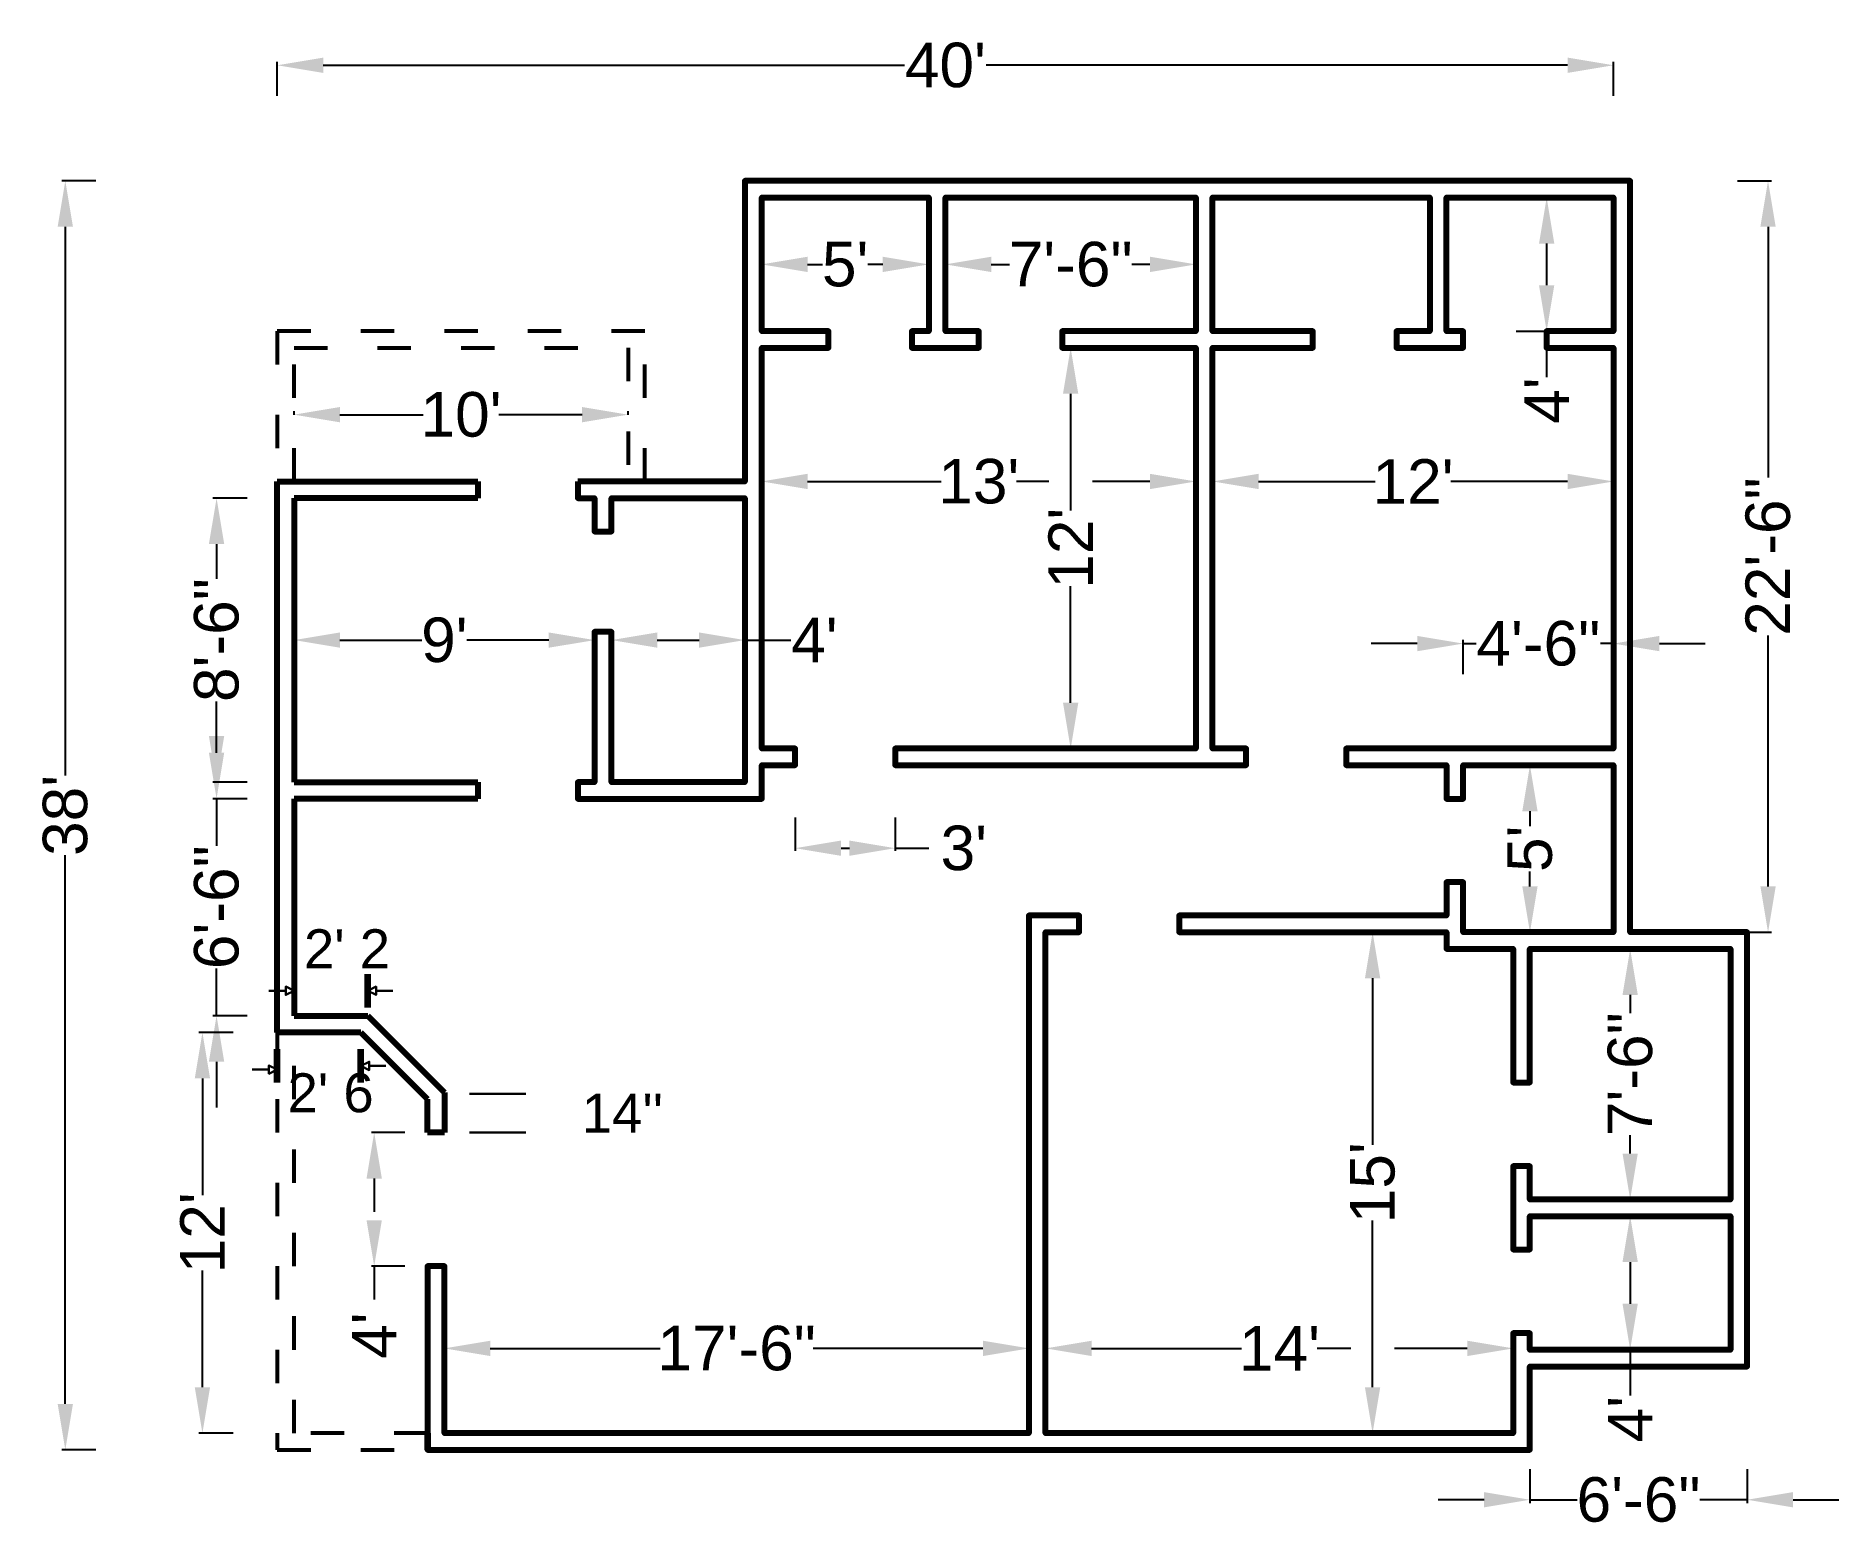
# Model space of a CAD drawing. Header units: inches. Extents: x 1109 to 1757, y 1427 to 1964.
import ezdxf

# ---------------------------------------------------------------- set-up
doc = ezdxf.new("R2010")
doc.units = ezdxf.units.IN
doc.linetypes.add('ACAD_ISO03W100', pattern=[30, 12, -18])
doc.layers.add('Dimension', color=150, linetype='Continuous')
doc.layers.add('Verandah', color=123, linetype='ACAD_ISO03W100')
doc.layers.add('Floor Plan', color=201, linetype='Continuous', lineweight=211)
doc.styles.get("Standard").update_dxf_attribs({"font": 'arial.ttf'})
doc.dimstyles.new('ISO-25', dxfattribs={"dimtxt": 16, "dimasz": 16.5, "dimexe": 1.288, "dimexo": 0.6845, "dimgap": 0.75, "dimtad": 0, "dimdec": 0, "dimlunit": 4, "dimtxsty": 'Standard', "dimcen": 2.5, "dimclrd": 150, "dimclre": 131, "dimclrt": 150, "dimadec": 0, "dimazin": 0, "dimtfac": 1, "dimtdec": 0, "dimtmove": 0, "dimatfit": 3, "dimfxl": 11, "dimfxlon": 1, "dimtfillclr": 1, "dimarcsym": 0})

# ---------------------------------------------------------------- blocks, each defined once
blk = doc.blocks.new('*D1')
at = {"layer": 'Defpoints', "color": 0, "lineweight": 30, "transparency": 16777216}
for p in [(1681.86, 1911.56), (1681.86, 1641.56), (1731.39, 1641.56)]:
    blk.add_point(p, dxfattribs=at)
at = {"layer": 'Dimension', "color": 131, "lineweight": -2, "transparency": 16777216}
for p, q in [((1720.39, 1911.56), (1732.68, 1911.56)), ((1720.39, 1641.56), (1732.68, 1641.56))]:
    blk.add_line(p, q, dxfattribs=at)
at = {"layer": 'Dimension', "color": 150, "lineweight": -2, "transparency": 16777216}
for p, q in [((1731.39, 1895.06), (1731.39, 1804.93)), ((1731.39, 1658.06), (1731.39, 1748.19))]:
    blk.add_line(p, q, dxfattribs=at)
at = {"layer": 'Dimension', "color": 150, "lineweight": 30, "transparency": 16777216}
for points in [[(1728.64, 1895.06), (1734.14, 1895.06), (1731.39, 1911.56)], [(1728.64, 1658.06), (1734.14, 1658.06), (1731.39, 1641.56)]]:
    blk.add_solid(points, dxfattribs=at)
at = {"layer": 'Dimension', "color": 150, "lineweight": 30, "transparency": 16777216, "insert": (1731.39, 1776.56), "char_height": 16, "attachment_point": 5, "rotation": 90}
blk.add_mtext('22\'-6"', dxfattribs=at)
blk = doc.blocks.new('*D2')
at = {"layer": 'Defpoints', "color": 0, "lineweight": 30, "transparency": 16777216}
for p in [(1369.86, 1803.56), (1525.86, 1803.56), (1525.86, 1803.56)]:
    blk.add_point(p, dxfattribs=at)
at = {"layer": 'Dimension', "color": 131, "lineweight": -2, "transparency": 16777216}
for p, q in [((1369.86, 1803.56), (1369.86, 1802.27)), ((1525.86, 1803.56), (1525.86, 1804.85))]:
    blk.add_line(p, q, dxfattribs=at)
at = {"layer": 'Dimension', "color": 150, "lineweight": -2, "transparency": 16777216}
for p, q in [((1386.36, 1803.56), (1434.29, 1803.56)), ((1472.99, 1803.56), (1461.44, 1803.56)), ((1509.36, 1803.56), (1488.74, 1803.56))]:
    blk.add_line(p, q, dxfattribs=at)
at = {"layer": 'Dimension', "color": 150, "lineweight": 30, "transparency": 16777216}
for points in [[(1386.36, 1806.31), (1386.36, 1800.81), (1369.86, 1803.56)], [(1509.36, 1806.31), (1509.36, 1800.81), (1525.86, 1803.56)]]:
    blk.add_solid(points, dxfattribs=at)
at = {"layer": 'Dimension', "color": 150, "lineweight": 30, "transparency": 16777216, "insert": (1447.86, 1803.56), "char_height": 16, "attachment_point": 5}
blk.add_mtext("13'", dxfattribs=at)
blk = doc.blocks.new('*D3')
at = {"layer": 'Defpoints', "color": 0, "lineweight": 30, "transparency": 16777216}
for p in [(1531.86, 1803.56), (1675.86, 1803.56), (1675.86, 1803.56)]:
    blk.add_point(p, dxfattribs=at)
at = {"layer": 'Dimension', "color": 131, "lineweight": -2, "transparency": 16777216}
for p, q in [((1531.86, 1803.56), (1531.86, 1802.27)), ((1675.86, 1803.56), (1675.86, 1804.85))]:
    blk.add_line(p, q, dxfattribs=at)
at = {"layer": 'Dimension', "color": 150, "lineweight": -2, "transparency": 16777216}
for p, q in [((1548.36, 1803.56), (1590.29, 1803.56)), ((1659.36, 1803.56), (1617.44, 1803.56))]:
    blk.add_line(p, q, dxfattribs=at)
at = {"layer": 'Dimension', "color": 150, "lineweight": 30, "transparency": 16777216}
for points in [[(1548.36, 1806.31), (1548.36, 1800.81), (1531.86, 1803.56)], [(1659.36, 1806.31), (1659.36, 1800.81), (1675.86, 1803.56)]]:
    blk.add_solid(points, dxfattribs=at)
at = {"layer": 'Dimension', "color": 150, "lineweight": 30, "transparency": 16777216, "insert": (1603.86, 1803.56), "char_height": 16, "attachment_point": 5}
blk.add_mtext("12'", dxfattribs=at)
blk = doc.blocks.new('*D5')
at = {"layer": 'Defpoints', "color": 0, "lineweight": 30, "transparency": 16777216}
for p in [(1615.86, 1905.56), (1615.86, 1857.56), (1651.86, 1857.56)]:
    blk.add_point(p, dxfattribs=at)
at = {"layer": 'Dimension', "color": 131, "lineweight": -2, "transparency": 16777216}
for p, q in [((1640.86, 1905.56), (1653.15, 1905.56)), ((1640.86, 1857.56), (1653.15, 1857.56))]:
    blk.add_line(p, q, dxfattribs=at)
at = {"layer": 'Dimension', "color": 150, "lineweight": -2, "transparency": 16777216}
for p, q in [((1651.86, 1889.06), (1651.86, 1874.06)), ((1651.86, 1857.56), (1651.86, 1841.06))]:
    blk.add_line(p, q, dxfattribs=at)
at = {"layer": 'Dimension', "color": 150, "lineweight": 30, "transparency": 16777216}
for points in [[(1649.11, 1889.06), (1654.61, 1889.06), (1651.86, 1905.56)], [(1649.11, 1874.06), (1654.61, 1874.06), (1651.86, 1857.56)]]:
    blk.add_solid(points, dxfattribs=at)
at = {"layer": 'Dimension', "color": 150, "lineweight": 30, "transparency": 16777216, "insert": (1651.86, 1832.62), "char_height": 16, "attachment_point": 5, "rotation": 90}
blk.add_mtext("4'", dxfattribs=at)
blk = doc.blocks.new('*D6')
at = {"layer": 'Defpoints', "color": 0, "lineweight": 30, "transparency": 16777216}
for p in [(1648.86, 1701.56), (1645.86, 1641.56), (1648.86, 1641.56)]:
    blk.add_point(p, dxfattribs=at)
at = {"layer": 'Dimension', "color": 131, "lineweight": -2, "transparency": 16777216}
for p, q in [((1648.18, 1701.56), (1644.57, 1701.56)), ((1648.18, 1641.56), (1644.57, 1641.56))]:
    blk.add_line(p, q, dxfattribs=at)
at = {"layer": 'Dimension', "color": 150, "lineweight": -2, "transparency": 16777216}
for p, q in [((1645.86, 1685.06), (1645.86, 1679.67)), ((1645.86, 1658.06), (1645.86, 1663.45))]:
    blk.add_line(p, q, dxfattribs=at)
at = {"layer": 'Dimension', "color": 150, "lineweight": 30, "transparency": 16777216}
for points in [[(1643.11, 1685.06), (1648.61, 1685.06), (1645.86, 1701.56)], [(1643.11, 1658.06), (1648.61, 1658.06), (1645.86, 1641.56)]]:
    blk.add_solid(points, dxfattribs=at)
at = {"layer": 'Dimension', "color": 150, "lineweight": 30, "transparency": 16777216, "insert": (1645.86, 1671.56), "char_height": 16, "attachment_point": 5, "rotation": 90}
blk.add_mtext("5'", dxfattribs=at)
blk = doc.blocks.new('*D7')
at = {"layer": 'Defpoints', "color": 0, "lineweight": 30, "transparency": 16777216}
for p in [(1363.86, 1746.56), (1315.86, 1695.56), (1363.86, 1695.56)]:
    blk.add_point(p, dxfattribs=at)
at = {"layer": 'Dimension', "color": 131, "lineweight": -2, "transparency": 16777216}
for p, q in [((1315.86, 1735.56), (1315.86, 1747.85)), ((1363.86, 1735.56), (1363.86, 1747.85))]:
    blk.add_line(p, q, dxfattribs=at)
at = {"layer": 'Dimension', "color": 150, "lineweight": -2, "transparency": 16777216}
for p, q in [((1332.36, 1746.56), (1347.36, 1746.56)), ((1363.86, 1746.56), (1380.36, 1746.56))]:
    blk.add_line(p, q, dxfattribs=at)
at = {"layer": 'Dimension', "color": 150, "lineweight": 30, "transparency": 16777216}
for points in [[(1332.36, 1749.31), (1332.36, 1743.81), (1315.86, 1746.56)], [(1347.36, 1749.31), (1347.36, 1743.81), (1363.86, 1746.56)]]:
    blk.add_solid(points, dxfattribs=at)
at = {"layer": 'Dimension', "color": 150, "lineweight": 30, "transparency": 16777216, "insert": (1388.79, 1746.56), "char_height": 16, "attachment_point": 5}
blk.add_mtext("4'", dxfattribs=at)
blk = doc.blocks.new('*D8')
at = {"layer": 'Defpoints', "color": 0, "lineweight": 30, "transparency": 16777216}
for p in [(1201.86, 1827.56), (1201.86, 1827.56), (1321.86, 1827.56)]:
    blk.add_point(p, dxfattribs=at)
at = {"layer": 'Dimension', "color": 131, "lineweight": -2, "transparency": 16777216}
for p, q in [((1201.86, 1827.56), (1201.86, 1828.85)), ((1321.86, 1827.56), (1321.86, 1828.85))]:
    blk.add_line(p, q, dxfattribs=at)
at = {"layer": 'Dimension', "color": 150, "lineweight": -2, "transparency": 16777216}
for p, q in [((1218.36, 1827.56), (1248.29, 1827.56)), ((1305.36, 1827.56), (1275.44, 1827.56))]:
    blk.add_line(p, q, dxfattribs=at)
at = {"layer": 'Dimension', "color": 150, "lineweight": 30, "transparency": 16777216}
for points in [[(1218.36, 1830.31), (1218.36, 1824.81), (1201.86, 1827.56)], [(1305.36, 1830.31), (1305.36, 1824.81), (1321.86, 1827.56)]]:
    blk.add_solid(points, dxfattribs=at)
at = {"layer": 'Dimension', "color": 150, "lineweight": 30, "transparency": 16777216, "insert": (1261.86, 1827.56), "char_height": 16, "attachment_point": 5}
blk.add_mtext("10'", dxfattribs=at)
blk = doc.blocks.new('*D9')
at = {"layer": 'Defpoints', "color": 0, "lineweight": 30, "transparency": 16777216}
for p in [(1309.86, 1749.56), (1201.86, 1746.56), (1201.86, 1746.56)]:
    blk.add_point(p, dxfattribs=at)
at = {"layer": 'Dimension', "color": 131, "lineweight": -2, "transparency": 16777216}
for p, q in [((1309.86, 1748.87), (1309.86, 1745.27)), ((1201.86, 1746.56), (1201.86, 1747.85))]:
    blk.add_line(p, q, dxfattribs=at)
at = {"layer": 'Dimension', "color": 150, "lineweight": -2, "transparency": 16777216}
for p, q in [((1218.36, 1746.56), (1247.75, 1746.56)), ((1293.36, 1746.56), (1263.97, 1746.56))]:
    blk.add_line(p, q, dxfattribs=at)
at = {"layer": 'Dimension', "color": 150, "lineweight": 30, "transparency": 16777216}
for points in [[(1218.36, 1749.31), (1218.36, 1743.81), (1201.86, 1746.56)], [(1293.36, 1749.31), (1293.36, 1743.81), (1309.86, 1746.56)]]:
    blk.add_solid(points, dxfattribs=at)
at = {"layer": 'Dimension', "color": 150, "lineweight": 30, "transparency": 16777216, "insert": (1255.86, 1746.56), "char_height": 16, "attachment_point": 5}
blk.add_mtext("9'", dxfattribs=at)
blk = doc.blocks.new('*D12')
at = {"layer": 'Defpoints', "color": 0, "linetype": 'Continuous', "lineweight": 30, "transparency": 16777216}
for p in [(1210.86, 1605.56), (1168.95, 1461.56), (1210.86, 1461.56)]:
    blk.add_point(p, dxfattribs=at)
at = {"layer": 'Dimension', "color": 131, "linetype": 'Continuous', "lineweight": -2, "transparency": 16777216}
for p, q in [((1179.95, 1605.56), (1167.67, 1605.56)), ((1179.95, 1461.56), (1167.67, 1461.56))]:
    blk.add_line(p, q, dxfattribs=at)
at = {"layer": 'Dimension', "color": 150, "linetype": 'Continuous', "lineweight": -2, "transparency": 16777216}
for p, q in [((1168.95, 1589.06), (1168.95, 1547.13)), ((1168.95, 1478.06), (1168.95, 1519.98))]:
    blk.add_line(p, q, dxfattribs=at)
at = {"layer": 'Dimension', "color": 150, "linetype": 'Continuous', "lineweight": 30, "transparency": 16777216}
for points in [[(1166.2, 1589.06), (1171.7, 1589.06), (1168.95, 1605.56)], [(1166.2, 1478.06), (1171.7, 1478.06), (1168.95, 1461.56)]]:
    blk.add_solid(points, dxfattribs=at)
at = {"layer": 'Dimension', "color": 150, "linetype": 'Continuous', "lineweight": 30, "transparency": 16777216, "insert": (1168.95, 1533.56), "char_height": 16, "attachment_point": 5, "rotation": 90}
blk.add_mtext("12'", dxfattribs=at)
blk = doc.blocks.new('*D13')
at = {"layer": 'Defpoints', "color": 0, "linetype": 'Continuous', "lineweight": 30, "transparency": 16777216}
for p in [(1255.86, 1492.04), (1255.86, 1476.56), (1465.86, 1476.56)]:
    blk.add_point(p, dxfattribs=at)
at = {"layer": 'Dimension', "color": 131, "linetype": 'Continuous', "lineweight": -2, "transparency": 16777216}
for p, q in [((1255.86, 1481.04), (1255.86, 1493.33)), ((1465.86, 1481.04), (1465.86, 1493.33))]:
    blk.add_line(p, q, dxfattribs=at)
at = {"layer": 'Dimension', "color": 150, "linetype": 'Continuous', "lineweight": -2, "transparency": 16777216}
for p, q in [((1272.36, 1492.04), (1333.38, 1492.04)), ((1449.36, 1492.04), (1388.34, 1492.04))]:
    blk.add_line(p, q, dxfattribs=at)
at = {"layer": 'Dimension', "color": 150, "linetype": 'Continuous', "lineweight": 30, "transparency": 16777216}
for points in [[(1272.36, 1494.79), (1272.36, 1489.29), (1255.86, 1492.04)], [(1449.36, 1494.79), (1449.36, 1489.29), (1465.86, 1492.04)]]:
    blk.add_solid(points, dxfattribs=at)
at = {"layer": 'Dimension', "color": 150, "linetype": 'Continuous', "lineweight": 30, "transparency": 16777216, "insert": (1360.86, 1492.04), "char_height": 16, "attachment_point": 5}
blk.add_mtext('17\'-6"', dxfattribs=at)
blk = doc.blocks.new('*D14')
at = {"layer": 'Defpoints', "color": 0, "linetype": 'Continuous', "lineweight": 30, "transparency": 16777216}
for p in [(1639.86, 1492.04), (1471.86, 1476.56), (1639.86, 1476.56)]:
    blk.add_point(p, dxfattribs=at)
at = {"layer": 'Dimension', "color": 131, "linetype": 'Continuous', "lineweight": -2, "transparency": 16777216}
for p, q in [((1471.86, 1481.04), (1471.86, 1493.33)), ((1639.86, 1481.04), (1639.86, 1493.33))]:
    blk.add_line(p, q, dxfattribs=at)
at = {"layer": 'Dimension', "color": 150, "linetype": 'Continuous', "lineweight": -2, "transparency": 16777216}
for p, q in [((1488.36, 1492.04), (1542.29, 1492.04)), ((1581.46, 1492.04), (1569.44, 1492.04)), ((1623.36, 1492.04), (1597.21, 1492.04))]:
    blk.add_line(p, q, dxfattribs=at)
at = {"layer": 'Dimension', "color": 150, "linetype": 'Continuous', "lineweight": 30, "transparency": 16777216}
for points in [[(1488.36, 1494.79), (1488.36, 1489.29), (1471.86, 1492.04)], [(1623.36, 1494.79), (1623.36, 1489.29), (1639.86, 1492.04)]]:
    blk.add_solid(points, dxfattribs=at)
at = {"layer": 'Dimension', "color": 150, "linetype": 'Continuous', "lineweight": 30, "transparency": 16777216, "insert": (1555.86, 1492.04), "char_height": 16, "attachment_point": 5}
blk.add_mtext("14'", dxfattribs=at)
blk = doc.blocks.new('*D15')
at = {"layer": 'Defpoints', "color": 0, "linetype": 'Continuous', "lineweight": 30, "transparency": 16777216}
for p in [(1567.86, 1641.56), (1567.86, 1461.56), (1589.33, 1461.56)]:
    blk.add_point(p, dxfattribs=at)
at = {"layer": 'Dimension', "color": 131, "linetype": 'Continuous', "lineweight": -2, "transparency": 16777216}
for p, q in [((1578.33, 1641.56), (1590.62, 1641.56)), ((1578.33, 1461.56), (1590.62, 1461.56))]:
    blk.add_line(p, q, dxfattribs=at)
at = {"layer": 'Dimension', "color": 150, "linetype": 'Continuous', "lineweight": -2, "transparency": 16777216}
for p, q in [((1589.33, 1625.06), (1589.33, 1565.13)), ((1589.33, 1478.06), (1589.33, 1537.98))]:
    blk.add_line(p, q, dxfattribs=at)
at = {"layer": 'Dimension', "color": 150, "linetype": 'Continuous', "lineweight": 30, "transparency": 16777216}
for points in [[(1586.58, 1625.06), (1592.08, 1625.06), (1589.33, 1641.56)], [(1586.58, 1478.06), (1592.08, 1478.06), (1589.33, 1461.56)]]:
    blk.add_solid(points, dxfattribs=at)
at = {"layer": 'Dimension', "color": 150, "linetype": 'Continuous', "lineweight": 30, "transparency": 16777216, "insert": (1589.33, 1551.56), "char_height": 16, "attachment_point": 5, "rotation": 90}
blk.add_mtext("15'", dxfattribs=at)
blk = doc.blocks.new('*D16')
at = {"layer": 'Defpoints', "color": 0, "linetype": 'Continuous', "lineweight": 30, "transparency": 16777216}
for p in [(1681.86, 1635.56), (1681.86, 1545.56), (1681.86, 1545.56)]:
    blk.add_point(p, dxfattribs=at)
at = {"layer": 'Dimension', "color": 131, "linetype": 'Continuous', "lineweight": -2, "transparency": 16777216}
for p, q in [((1681.86, 1635.56), (1683.15, 1635.56)), ((1681.86, 1545.56), (1683.15, 1545.56))]:
    blk.add_line(p, q, dxfattribs=at)
at = {"layer": 'Dimension', "color": 150, "linetype": 'Continuous', "lineweight": -2, "transparency": 16777216}
for p, q in [((1681.86, 1619.06), (1681.86, 1612.51)), ((1681.86, 1562.06), (1681.86, 1568.61))]:
    blk.add_line(p, q, dxfattribs=at)
at = {"layer": 'Dimension', "color": 150, "linetype": 'Continuous', "lineweight": 30, "transparency": 16777216}
for points in [[(1679.11, 1619.06), (1684.61, 1619.06), (1681.86, 1635.56)], [(1679.11, 1562.06), (1684.61, 1562.06), (1681.86, 1545.56)]]:
    blk.add_solid(points, dxfattribs=at)
at = {"layer": 'Dimension', "color": 150, "linetype": 'Continuous', "lineweight": 30, "transparency": 16777216, "insert": (1681.86, 1590.56), "char_height": 16, "attachment_point": 5, "rotation": 90}
blk.add_mtext('7\'-6"', dxfattribs=at)
blk = doc.blocks.new('*D17')
at = {"layer": 'Defpoints', "color": 0, "linetype": 'Continuous', "lineweight": 30, "transparency": 16777216}
for p in [(1681.86, 1539.56), (1681.86, 1491.56), (1681.86, 1491.56)]:
    blk.add_point(p, dxfattribs=at)
at = {"layer": 'Dimension', "color": 131, "linetype": 'Continuous', "lineweight": -2, "transparency": 16777216}
for p, q in [((1681.86, 1539.56), (1683.15, 1539.56)), ((1681.86, 1491.56), (1680.57, 1491.56))]:
    blk.add_line(p, q, dxfattribs=at)
at = {"layer": 'Dimension', "color": 150, "linetype": 'Continuous', "lineweight": -2, "transparency": 16777216}
for p, q in [((1681.86, 1523.06), (1681.86, 1508.06)), ((1681.86, 1491.56), (1681.86, 1475.06))]:
    blk.add_line(p, q, dxfattribs=at)
at = {"layer": 'Dimension', "color": 150, "linetype": 'Continuous', "lineweight": 30, "transparency": 16777216}
for points in [[(1679.11, 1523.06), (1684.61, 1523.06), (1681.86, 1539.56)], [(1679.11, 1508.06), (1684.61, 1508.06), (1681.86, 1491.56)]]:
    blk.add_solid(points, dxfattribs=at)
at = {"layer": 'Dimension', "color": 150, "linetype": 'Continuous', "lineweight": 30, "transparency": 16777216, "insert": (1681.86, 1466.62), "char_height": 16, "attachment_point": 5, "rotation": 90}
blk.add_mtext("4'", dxfattribs=at)
blk = doc.blocks.new('*D18')
at = {"layer": 'Defpoints', "color": 0, "linetype": 'Continuous', "lineweight": 30, "transparency": 16777216}
for p in [(1645.86, 1485.56), (1723.86, 1485.56), (1645.86, 1437.65)]:
    blk.add_point(p, dxfattribs=at)
at = {"layer": 'Dimension', "color": 131, "linetype": 'Continuous', "lineweight": -2, "transparency": 16777216}
for p, q in [((1645.86, 1448.65), (1645.86, 1436.37)), ((1723.86, 1448.65), (1723.86, 1436.37))]:
    blk.add_line(p, q, dxfattribs=at)
at = {"layer": 'Dimension', "color": 150, "linetype": 'Continuous', "lineweight": -2, "transparency": 16777216}
for p, q in [((1629.36, 1437.65), (1612.86, 1437.65)), ((1645.86, 1437.65), (1662.8, 1437.65)), ((1723.86, 1437.65), (1706.92, 1437.65)), ((1740.36, 1437.65), (1756.86, 1437.65))]:
    blk.add_line(p, q, dxfattribs=at)
at = {"layer": 'Dimension', "color": 150, "linetype": 'Continuous', "lineweight": 30, "transparency": 16777216}
for points in [[(1629.36, 1440.4), (1629.36, 1434.9), (1645.86, 1437.65)], [(1740.36, 1440.4), (1740.36, 1434.9), (1723.86, 1437.65)]]:
    blk.add_solid(points, dxfattribs=at)
at = {"layer": 'Dimension', "color": 150, "linetype": 'Continuous', "lineweight": 30, "transparency": 16777216, "insert": (1684.86, 1437.65), "char_height": 16, "attachment_point": 5}
blk.add_mtext('6\'-6"', dxfattribs=at)
blk = doc.blocks.new('*D20')
at = {"layer": 'Defpoints', "color": 0, "linetype": 'Continuous', "lineweight": 30, "transparency": 16777216}
for p in [(1174.03, 1689.56), (1201.86, 1689.56), (1201.86, 1611.56)]:
    blk.add_point(p, dxfattribs=at)
at = {"layer": 'Dimension', "color": 150, "linetype": 'Continuous', "lineweight": -2, "transparency": 16777216}
for p, q in [((1174.03, 1706.06), (1174.03, 1722.56)), ((1174.03, 1689.56), (1174.03, 1672.62)), ((1174.03, 1611.56), (1174.03, 1628.5)), ((1174.03, 1595.06), (1174.03, 1578.56))]:
    blk.add_line(p, q, dxfattribs=at)
at = {"layer": 'Dimension', "color": 131, "linetype": 'Continuous', "lineweight": -2, "transparency": 16777216}
for p, q in [((1185.03, 1689.56), (1172.75, 1689.56)), ((1185.03, 1611.56), (1172.75, 1611.56))]:
    blk.add_line(p, q, dxfattribs=at)
at = {"layer": 'Dimension', "color": 150, "linetype": 'Continuous', "lineweight": 30, "transparency": 16777216}
for points in [[(1171.28, 1706.06), (1176.78, 1706.06), (1174.03, 1689.56)], [(1171.28, 1595.06), (1176.78, 1595.06), (1174.03, 1611.56)]]:
    blk.add_solid(points, dxfattribs=at)
at = {"layer": 'Dimension', "color": 150, "linetype": 'Continuous', "lineweight": 30, "transparency": 16777216, "insert": (1174.03, 1650.56), "char_height": 16, "attachment_point": 5, "rotation": 90}
blk.add_mtext('6\'-6"', dxfattribs=at)
blk = doc.blocks.new('*D21')
at = {"layer": 'Defpoints', "color": 0, "linetype": 'Continuous', "lineweight": 30, "transparency": 16777216}
for p in [(1201.86, 1797.56), (1174.03, 1695.56), (1201.86, 1695.56)]:
    blk.add_point(p, dxfattribs=at)
at = {"layer": 'Dimension', "color": 131, "linetype": 'Continuous', "lineweight": -2, "transparency": 16777216}
for p, q in [((1185.03, 1797.56), (1172.75, 1797.56)), ((1185.03, 1695.56), (1172.75, 1695.56))]:
    blk.add_line(p, q, dxfattribs=at)
at = {"layer": 'Dimension', "color": 150, "linetype": 'Continuous', "lineweight": -2, "transparency": 16777216}
for p, q in [((1174.03, 1781.06), (1174.03, 1768.58)), ((1174.03, 1712.06), (1174.03, 1724.53))]:
    blk.add_line(p, q, dxfattribs=at)
at = {"layer": 'Dimension', "color": 150, "linetype": 'Continuous', "lineweight": 30, "transparency": 16777216}
for points in [[(1171.28, 1781.06), (1176.78, 1781.06), (1174.03, 1797.56)], [(1171.28, 1712.06), (1176.78, 1712.06), (1174.03, 1695.56)]]:
    blk.add_solid(points, dxfattribs=at)
at = {"layer": 'Dimension', "color": 150, "linetype": 'Continuous', "lineweight": 30, "transparency": 16777216, "insert": (1174.03, 1746.56), "char_height": 16, "attachment_point": 5, "rotation": 90}
blk.add_mtext('8\'-6"', dxfattribs=at)
blk = doc.blocks.new('*D22')
at = {"layer": 'Defpoints', "color": 0, "linetype": 'Continuous', "lineweight": 30, "transparency": 16777216}
for p in [(1525.86, 1851.56), (1480.86, 1707.56), (1525.86, 1707.56)]:
    blk.add_point(p, dxfattribs=at)
at = {"layer": 'Dimension', "color": 131, "linetype": 'Continuous', "lineweight": -2, "transparency": 16777216}
for p, q in [((1491.86, 1851.56), (1479.57, 1851.56)), ((1491.86, 1707.56), (1479.57, 1707.56))]:
    blk.add_line(p, q, dxfattribs=at)
at = {"layer": 'Dimension', "color": 150, "linetype": 'Continuous', "lineweight": -2, "transparency": 16777216}
for p, q in [((1480.86, 1835.06), (1480.86, 1793.13)), ((1480.86, 1724.06), (1480.86, 1765.98))]:
    blk.add_line(p, q, dxfattribs=at)
at = {"layer": 'Dimension', "color": 150, "linetype": 'Continuous', "lineweight": 30, "transparency": 16777216}
for points in [[(1478.11, 1835.06), (1483.61, 1835.06), (1480.86, 1851.56)], [(1478.11, 1724.06), (1483.61, 1724.06), (1480.86, 1707.56)]]:
    blk.add_solid(points, dxfattribs=at)
at = {"layer": 'Dimension', "color": 150, "linetype": 'Continuous', "lineweight": 30, "transparency": 16777216, "insert": (1480.86, 1779.56), "char_height": 16, "attachment_point": 5, "rotation": 90}
blk.add_mtext("12'", dxfattribs=at)
blk = doc.blocks.new('*D23')
at = {"layer": 'Defpoints', "color": 0, "linetype": 'Continuous', "lineweight": 30, "transparency": 16777216}
for p in [(1369.86, 1881.56), (1429.86, 1881.56), (1429.86, 1881.56)]:
    blk.add_point(p, dxfattribs=at)
at = {"layer": 'Dimension', "color": 131, "linetype": 'Continuous', "lineweight": -2, "transparency": 16777216}
for p, q in [((1369.86, 1881.56), (1369.86, 1882.85)), ((1429.86, 1881.56), (1429.86, 1882.85))]:
    blk.add_line(p, q, dxfattribs=at)
at = {"layer": 'Dimension', "color": 150, "linetype": 'Continuous', "lineweight": -2, "transparency": 16777216}
for p, q in [((1386.36, 1881.56), (1391.75, 1881.56)), ((1413.36, 1881.56), (1407.97, 1881.56))]:
    blk.add_line(p, q, dxfattribs=at)
at = {"layer": 'Dimension', "color": 150, "linetype": 'Continuous', "lineweight": 30, "transparency": 16777216}
for points in [[(1386.36, 1884.31), (1386.36, 1878.81), (1369.86, 1881.56)], [(1413.36, 1884.31), (1413.36, 1878.81), (1429.86, 1881.56)]]:
    blk.add_solid(points, dxfattribs=at)
at = {"layer": 'Dimension', "color": 150, "linetype": 'Continuous', "lineweight": 30, "transparency": 16777216, "insert": (1399.86, 1881.56), "char_height": 16, "attachment_point": 5}
blk.add_mtext("5'", dxfattribs=at)
blk = doc.blocks.new('*D24')
at = {"layer": 'Defpoints', "color": 0, "linetype": 'Continuous', "lineweight": 30, "transparency": 16777216}
for p in [(1435.86, 1881.56), (1525.86, 1881.56), (1525.86, 1881.56)]:
    blk.add_point(p, dxfattribs=at)
at = {"layer": 'Dimension', "color": 131, "linetype": 'Continuous', "lineweight": -2, "transparency": 16777216}
for p, q in [((1435.86, 1881.56), (1435.86, 1882.85)), ((1525.86, 1881.56), (1525.86, 1882.85))]:
    blk.add_line(p, q, dxfattribs=at)
at = {"layer": 'Dimension', "color": 150, "linetype": 'Continuous', "lineweight": -2, "transparency": 16777216}
for p, q in [((1452.36, 1881.56), (1458.91, 1881.56)), ((1509.36, 1881.56), (1502.81, 1881.56))]:
    blk.add_line(p, q, dxfattribs=at)
at = {"layer": 'Dimension', "color": 150, "linetype": 'Continuous', "lineweight": 30, "transparency": 16777216}
for points in [[(1452.36, 1884.31), (1452.36, 1878.81), (1435.86, 1881.56)], [(1509.36, 1884.31), (1509.36, 1878.81), (1525.86, 1881.56)]]:
    blk.add_solid(points, dxfattribs=at)
at = {"layer": 'Dimension', "color": 150, "linetype": 'Continuous', "lineweight": 30, "transparency": 16777216, "insert": (1480.86, 1881.56), "char_height": 16, "attachment_point": 5}
blk.add_mtext('7\'-6"', dxfattribs=at)
blk = doc.blocks.new('*D25')
at = {"layer": 'Defpoints', "color": 0, "linetype": 'Continuous', "lineweight": 30, "transparency": 16777216}
for p in [(1621.86, 1745.31), (1621.86, 1701.56), (1675.86, 1701.56)]:
    blk.add_point(p, dxfattribs=at)
at = {"layer": 'Dimension', "color": 150, "linetype": 'Continuous', "lineweight": -2, "transparency": 16777216}
for p, q in [((1605.36, 1745.31), (1588.86, 1745.31)), ((1621.86, 1745.31), (1626.52, 1745.31)), ((1675.86, 1745.31), (1671.2, 1745.31)), ((1692.36, 1745.31), (1708.86, 1745.31))]:
    blk.add_line(p, q, dxfattribs=at)
at = {"layer": 'Dimension', "color": 131, "linetype": 'Continuous', "lineweight": -2, "transparency": 16777216}
for p, q in [((1621.86, 1734.31), (1621.86, 1746.6)), ((1675.86, 1734.31), (1675.86, 1746.6))]:
    blk.add_line(p, q, dxfattribs=at)
at = {"layer": 'Dimension', "color": 150, "linetype": 'Continuous', "lineweight": 30, "transparency": 16777216}
for points in [[(1605.36, 1748.06), (1605.36, 1742.56), (1621.86, 1745.31)], [(1692.36, 1748.06), (1692.36, 1742.56), (1675.86, 1745.31)]]:
    blk.add_solid(points, dxfattribs=at)
at = {"layer": 'Dimension', "color": 150, "linetype": 'Continuous', "lineweight": 30, "transparency": 16777216, "insert": (1648.86, 1745.31), "char_height": 16, "attachment_point": 5}
blk.add_mtext('4\'-6"', dxfattribs=at)
blk = doc.blocks.new('*D28')
at = {"layer": 'Defpoints', "color": 0, "linetype": 'Continuous', "lineweight": 30, "transparency": 16777216}
for p in [(1363.86, 1911.56), (1119.69, 1455.56), (1363.86, 1455.56)]:
    blk.add_point(p, dxfattribs=at)
at = {"layer": 'Dimension', "color": 131, "linetype": 'Continuous', "lineweight": -2, "transparency": 16777216}
for p, q in [((1130.69, 1911.56), (1118.4, 1911.56)), ((1130.69, 1455.56), (1118.4, 1455.56))]:
    blk.add_line(p, q, dxfattribs=at)
at = {"layer": 'Dimension', "color": 150, "linetype": 'Continuous', "lineweight": -2, "transparency": 16777216}
for p, q in [((1119.69, 1895.06), (1119.69, 1697.88)), ((1119.69, 1472.06), (1119.69, 1669.24))]:
    blk.add_line(p, q, dxfattribs=at)
at = {"layer": 'Dimension', "color": 150, "linetype": 'Continuous', "lineweight": 30, "transparency": 16777216}
for points in [[(1116.94, 1895.06), (1122.44, 1895.06), (1119.69, 1911.56)], [(1116.94, 1472.06), (1122.44, 1472.06), (1119.69, 1455.56)]]:
    blk.add_solid(points, dxfattribs=at)
at = {"layer": 'Dimension', "color": 150, "linetype": 'Continuous', "lineweight": 30, "transparency": 16777216, "insert": (1119.69, 1683.56), "char_height": 16, "attachment_point": 5, "rotation": 90}
blk.add_mtext("38'", dxfattribs=at)
blk = doc.blocks.new('*D53')
at = {"layer": 'Defpoints', "color": 0, "linetype": 'ACAD_ISO03W100', "lineweight": 30, "transparency": 16777216}
for p in [(1381.86, 1701.56), (1417.86, 1701.56), (1417.86, 1671.78)]:
    blk.add_point(p, dxfattribs=at)
at = {"layer": 'Dimension', "color": 131, "linetype": 'ACAD_ISO03W100', "lineweight": -2, "transparency": 16777216}
for p, q in [((1381.86, 1682.78), (1381.86, 1670.49)), ((1417.86, 1682.78), (1417.86, 1670.49))]:
    blk.add_line(p, q, dxfattribs=at)
at = {"layer": 'Dimension', "color": 150, "linetype": 'ACAD_ISO03W100', "lineweight": -2, "transparency": 16777216}
for p, q in [((1398.36, 1671.78), (1401.36, 1671.78)), ((1417.86, 1671.78), (1434.36, 1671.78))]:
    blk.add_line(p, q, dxfattribs=at)
at = {"layer": 'Dimension', "color": 150, "linetype": 'ACAD_ISO03W100', "lineweight": 30, "transparency": 16777216}
for points in [[(1398.36, 1674.53), (1398.36, 1669.03), (1381.86, 1671.78)], [(1401.36, 1674.53), (1401.36, 1669.03), (1417.86, 1671.78)]]:
    blk.add_solid(points, dxfattribs=at)
at = {"layer": 'Dimension', "color": 150, "linetype": 'ACAD_ISO03W100', "lineweight": 30, "transparency": 16777216, "insert": (1442.47, 1671.78), "char_height": 16, "attachment_point": 5}
blk.add_mtext("3'", dxfattribs=at)
blk = doc.blocks.new('*D54')
at = {"layer": 'Defpoints', "color": 0, "linetype": 'ACAD_ISO03W100', "lineweight": 30, "transparency": 16777216}
for p in [(1249.86, 1569.56), (1230.66, 1521.56), (1249.86, 1521.56)]:
    blk.add_point(p, dxfattribs=at)
at = {"layer": 'Dimension', "color": 131, "linetype": 'ACAD_ISO03W100', "lineweight": -2, "transparency": 16777216}
for p, q in [((1241.66, 1569.56), (1229.37, 1569.56)), ((1241.66, 1521.56), (1229.37, 1521.56))]:
    blk.add_line(p, q, dxfattribs=at)
at = {"layer": 'Dimension', "color": 150, "linetype": 'ACAD_ISO03W100', "lineweight": -2, "transparency": 16777216}
for p, q in [((1230.66, 1553.06), (1230.66, 1538.06)), ((1230.66, 1521.56), (1230.66, 1505.06))]:
    blk.add_line(p, q, dxfattribs=at)
at = {"layer": 'Dimension', "color": 150, "linetype": 'ACAD_ISO03W100', "lineweight": 30, "transparency": 16777216}
for points in [[(1227.91, 1553.06), (1233.41, 1553.06), (1230.66, 1569.56)], [(1227.91, 1538.06), (1233.41, 1538.06), (1230.66, 1521.56)]]:
    blk.add_solid(points, dxfattribs=at)
at = {"layer": 'Dimension', "color": 150, "linetype": 'ACAD_ISO03W100', "lineweight": 30, "transparency": 16777216, "insert": (1230.66, 1496.62), "char_height": 16, "attachment_point": 5, "rotation": 90}
blk.add_mtext("4'", dxfattribs=at)
blk = doc.blocks.new('*D55')
at = {"layer": 'Defpoints', "color": 0, "lineweight": 30, "transparency": 16777216}
for p in [(1675.86, 1953.12), (1195.86, 1803.56), (1675.86, 1804.85)]:
    blk.add_point(p, dxfattribs=at)
at = {"layer": 'Dimension', "color": 131, "lineweight": -2, "transparency": 16777216}
for p, q in [((1195.86, 1942.12), (1195.86, 1954.4)), ((1675.86, 1942.12), (1675.86, 1954.4))]:
    blk.add_line(p, q, dxfattribs=at)
at = {"layer": 'Dimension', "color": 150, "lineweight": -2, "transparency": 16777216}
for p, q in [((1212.36, 1953.12), (1421.21, 1953.12)), ((1659.36, 1953.12), (1450.51, 1953.12))]:
    blk.add_line(p, q, dxfattribs=at)
at = {"layer": 'Dimension', "color": 150, "lineweight": 30, "transparency": 16777216}
for points in [[(1212.36, 1955.87), (1212.36, 1950.37), (1195.86, 1953.12)], [(1659.36, 1955.87), (1659.36, 1950.37), (1675.86, 1953.12)]]:
    blk.add_solid(points, dxfattribs=at)
at = {"layer": 'Dimension', "color": 150, "lineweight": 30, "transparency": 16777216, "insert": (1435.86, 1953.12), "char_height": 16, "attachment_point": 5}
blk.add_mtext("40'", dxfattribs=at)

msp = doc.modelspace()

# ---------------------------------------------------------------- linework, layer by layer
at = {"layer": 'Dimension', "linetype": 'Continuous', "lineweight": 30}
for p, q in [((1198.86, 1620.56), (1192.86, 1620.56)), ((1231.35, 1620.56), (1237.35, 1620.56)), ((1228.86, 1593.56), (1234.86, 1593.56)), ((1192.86, 1592.22), (1186.86, 1592.22))]:
    msp.add_line(p, q, dxfattribs=at)
at = {"layer": 'Dimension', "lineweight": 30}
for p, q in [((1264.86, 1583.56), (1285.08, 1583.56)), ((1264.86, 1569.56), (1285.08, 1569.56))]:
    msp.add_line(p, q, dxfattribs=at)
at = {"layer": 'Dimension', "linetype": 'Continuous', "lineweight": 30}
for points in [[(1201.86, 1620.56), (1198.86, 1622.06), (1198.86, 1619.06)], [(1228.35, 1620.56), (1231.35, 1619.06), (1231.35, 1622.06)], [(1195.86, 1592.22), (1192.86, 1593.72), (1192.86, 1590.72)], [(1225.86, 1593.56), (1228.86, 1592.06), (1228.86, 1595.06)]]:
    msp.add_lwpolyline(points, close=True, dxfattribs=at)
at = {"layer": 'Floor Plan', "linetype": 'Continuous', "lineweight": 80}
for p, q in [((1195.86, 1605.56), (1195.86, 1803.56)), ((1195.86, 1803.56), (1267.86, 1803.56)), ((1267.86, 1803.56), (1267.86, 1797.56)), ((1267.86, 1797.56), (1201.86, 1797.56)), ((1201.86, 1797.56), (1201.86, 1695.56)), ((1201.86, 1695.56), (1267.86, 1695.56)), ((1267.86, 1695.56), (1267.86, 1689.56)), ((1267.86, 1689.56), (1201.86, 1689.56)), ((1201.86, 1689.56), (1201.86, 1611.56)), ((1201.86, 1611.56), (1228.35, 1611.56)), ((1225.86, 1605.56), (1195.86, 1605.56)), ((1225.86, 1605.56), (1249.86, 1581.56)), ((1249.86, 1569.56), (1249.86, 1581.56)), ((1249.86, 1581.56), (1249.86, 1581.56)), ((1255.86, 1584.04), (1255.86, 1569.56)), ((1255.86, 1569.56), (1249.86, 1569.56))]:
    msp.add_line(p, q, dxfattribs=at)
at = {"layer": 'Floor Plan', "linetype": 'Continuous', "lineweight": 158}
for p, q in [((1228.35, 1614.56), (1228.35, 1626.56)), ((1225.86, 1587.56), (1225.86, 1599.56))]:
    msp.add_line(p, q, dxfattribs=at)
at = {"layer": 'Floor Plan', "lineweight": 80}
msp.add_line((1228.35, 1611.56), (1255.86, 1584.04), dxfattribs=at)
at = {"layer": 'Floor Plan', "linetype": 'Continuous', "lineweight": 80}
msp.add_lwpolyline([(1303.86, 1803.56), (1303.86, 1797.56), (1309.86, 1797.56), (1309.86, 1785.56), (1315.86, 1785.56), (1315.86, 1797.56), (1363.86, 1797.56), (1363.86, 1695.56), (1315.86, 1695.56), (1315.86, 1749.56), (1309.86, 1749.56), (1309.86, 1695.56), (1303.86, 1695.56), (1303.86, 1689.56), (1369.86, 1689.56), (1369.86, 1701.56), (1381.86, 1701.56), (1381.86, 1707.56), (1369.86, 1707.56), (1369.86, 1851.56), (1393.86, 1851.56), (1393.86, 1857.56), (1369.86, 1857.56), (1369.86, 1905.56), (1429.86, 1905.56), (1429.86, 1857.56), (1423.86, 1857.56), (1423.86, 1851.56), (1447.86, 1851.56), (1447.86, 1857.56), (1435.86, 1857.56), (1435.86, 1905.56), (1525.86, 1905.56), (1525.86, 1857.56), (1477.86, 1857.56), (1477.86, 1851.56), (1525.86, 1851.56), (1525.86, 1707.56), (1417.86, 1707.56), (1417.86, 1701.56), (1543.86, 1701.56), (1543.86, 1707.56), (1531.86, 1707.56), (1531.86, 1851.56), (1567.86, 1851.56), (1567.86, 1857.56), (1531.86, 1857.56), (1531.86, 1905.56), (1609.86, 1905.56), (1609.86, 1857.56), (1597.86, 1857.56), (1597.86, 1851.56), (1621.86, 1851.56), (1621.86, 1857.56), (1615.86, 1857.56), (1615.86, 1905.56), (1675.86, 1905.56), (1675.86, 1857.56), (1651.86, 1857.56), (1651.86, 1851.56), (1675.86, 1851.56), (1675.86, 1707.56), (1579.86, 1707.56), (1579.86, 1701.56), (1615.86, 1701.56), (1615.86, 1689.56), (1621.86, 1689.56), (1621.86, 1701.56), (1675.86, 1701.56), (1675.86, 1641.56), (1621.86, 1641.56), (1621.86, 1659.56), (1615.86, 1659.56), (1615.86, 1647.56), (1519.86, 1647.56), (1519.86, 1641.56), (1615.86, 1641.56), (1615.86, 1635.56), (1639.86, 1635.56), (1639.86, 1587.56), (1645.86, 1587.56), (1645.86, 1635.56), (1717.86, 1635.56), (1717.86, 1545.56), (1645.86, 1545.56), (1645.86, 1557.56), (1639.86, 1557.56), (1639.86, 1527.56), (1645.86, 1527.56), (1645.86, 1539.56), (1717.86, 1539.56), (1717.86, 1491.56), (1645.86, 1491.56), (1645.86, 1497.56), (1639.86, 1497.56), (1639.86, 1461.56), (1471.86, 1461.56), (1471.86, 1641.56), (1483.86, 1641.56), (1483.86, 1647.56), (1465.86, 1647.56), (1465.86, 1461.56), (1255.86, 1461.56), (1255.86, 1521.56), (1249.86, 1521.56), (1249.86, 1455.56), (1645.86, 1455.56), (1645.86, 1485.56), (1723.86, 1485.56), (1723.86, 1641.56), (1681.86, 1641.56), (1681.86, 1911.56), (1363.86, 1911.56), (1363.86, 1803.56)], close=True, dxfattribs=at)
at = {"layer": 'Verandah', "linetype": 'ACAD_ISO03W100', "lineweight": 53}
for p, q in [((1195.86, 1611.56), (1195.86, 1455.56)), ((1201.86, 1461.56), (1201.86, 1605.56)), ((1249.86, 1461.56), (1201.86, 1461.56)), ((1195.86, 1455.56), (1249.86, 1455.56))]:
    msp.add_line(p, q, dxfattribs=at)
at = {"layer": 'Verandah', "linetype": 'Continuous', "lineweight": 158}
msp.add_line((1195.86, 1587.56), (1195.86, 1599.56), dxfattribs=at)
at = {"layer": 'Verandah', "linetype": 'ACAD_ISO03W100', "lineweight": 158}
msp.add_line((1249.86, 1461.56), (1249.86, 1455.56), dxfattribs=at)
at = {"layer": 'Verandah', "linetype": 'ACAD_ISO03W100', "lineweight": 53}
msp.add_lwpolyline([(1195.86, 1803.56), (1201.86, 1803.56), (1201.86, 1851.56), (1321.86, 1851.56), (1321.86, 1803.56), (1327.86, 1803.56), (1327.86, 1857.56), (1195.86, 1857.56)], close=True, dxfattribs=at)

# ---------------------------------------------------------------- texts
at = {"layer": 'Dimension', "lineweight": 30}
for s, p in [("2' 2", (1205.43, 1628.64)), ("2' 6", (1199.55, 1576.89)), ("14''", (1305.24, 1569.56))]:
    msp.add_text(s, height=14, dxfattribs=at).set_placement(p)

# ---------------------------------------------------------------- dimensions: what is measured, and where the dimension line sits
for base, p1, p2, picture, middle in [((1675.86, 1953.12), (1195.86, 1803.56), (1675.86, 1804.85), '*D55', (1435.86, 1953.12)), ((1201.86, 1827.56), (1321.86, 1827.56), (1201.86, 1827.56), '*D8', (1261.86, 1827.56)), ((1525.86, 1803.56), (1369.86, 1803.56), (1525.86, 1803.56), '*D2', (1447.86, 1803.56)), ((1675.86, 1803.56), (1531.86, 1803.56), (1675.86, 1803.56), '*D3', (1603.86, 1803.56)), ((1201.86, 1746.56), (1309.86, 1749.56), (1201.86, 1746.56), '*D9', (1255.86, 1746.56)), ((1363.86, 1746.56), (1315.86, 1695.56), (1363.86, 1695.56), '*D7', (1388.79, 1746.56))]:
    dim = msp.add_linear_dim(base=base, p1=p1, p2=p2, dimstyle='ISO-25', dxfattribs=at)
    dim.commit()
    dim.dimension.update_dxf_attribs({"geometry": picture, "text_midpoint": middle})
at = {"layer": 'Dimension', "linetype": 'Continuous', "lineweight": 30}
for base, p1, p2, picture, middle in [((1119.69, 1455.56), (1363.86, 1911.56), (1363.86, 1455.56), '*D28', (1119.69, 1683.56)), ((1480.86, 1707.56), (1525.86, 1851.56), (1525.86, 1707.56), '*D22', (1480.86, 1779.56)), ((1174.03, 1695.56), (1201.86, 1797.56), (1201.86, 1695.56), '*D21', (1174.03, 1746.56)), ((1174.03, 1689.56), (1201.86, 1611.56), (1201.86, 1689.56), '*D20', (1174.03, 1650.56)), ((1589.33, 1461.56), (1567.86, 1641.56), (1567.86, 1461.56), '*D15', (1589.33, 1551.56)), ((1681.86, 1545.56), (1681.86, 1635.56), (1681.86, 1545.56), '*D16', (1681.86, 1590.56)), ((1168.95, 1461.56), (1210.86, 1605.56), (1210.86, 1461.56), '*D12', (1168.95, 1533.56)), ((1681.86, 1491.56), (1681.86, 1539.56), (1681.86, 1491.56), '*D17', (1681.86, 1466.62))]:
    dim = msp.add_linear_dim(base=base, p1=p1, p2=p2, angle=90, dimstyle='ISO-25', dxfattribs=at)
    dim.commit()
    dim.dimension.update_dxf_attribs({"geometry": picture, "text_midpoint": middle})
at = {"layer": 'Dimension', "lineweight": 30}
for base, p1, p2, picture, middle in [((1731.39, 1641.56), (1681.86, 1911.56), (1681.86, 1641.56), '*D1', (1731.39, 1776.56)), ((1651.86, 1857.56), (1615.86, 1905.56), (1615.86, 1857.56), '*D5', (1651.86, 1832.62)), ((1645.86, 1641.56), (1648.86, 1701.56), (1648.86, 1641.56), '*D6', (1645.86, 1671.56))]:
    dim = msp.add_linear_dim(base=base, p1=p1, p2=p2, angle=90, dimstyle='ISO-25', dxfattribs=at)
    dim.commit()
    dim.dimension.update_dxf_attribs({"geometry": picture, "text_midpoint": middle})
at = {"layer": 'Dimension', "linetype": 'Continuous', "lineweight": 30}
for base, p1, p2, picture, middle in [((1429.86, 1881.56), (1369.86, 1881.56), (1429.86, 1881.56), '*D23', (1399.86, 1881.56)), ((1525.86, 1881.56), (1435.86, 1881.56), (1525.86, 1881.56), '*D24', (1480.86, 1881.56)), ((1621.86, 1745.31), (1675.86, 1701.56), (1621.86, 1701.56), '*D25', (1648.86, 1745.31)), ((1255.86, 1492.04), (1465.86, 1476.56), (1255.86, 1476.56), '*D13', (1360.86, 1492.04)), ((1639.86, 1492.04), (1471.86, 1476.56), (1639.86, 1476.56), '*D14', (1555.86, 1492.04)), ((1645.86, 1437.65), (1723.86, 1485.56), (1645.86, 1485.56), '*D18', (1684.86, 1437.65))]:
    dim = msp.add_linear_dim(base=base, p1=p1, p2=p2, dimstyle='ISO-25', dxfattribs=at)
    dim.commit()
    dim.dimension.update_dxf_attribs({"geometry": picture, "text_midpoint": middle})
at = {"layer": 'Dimension', "linetype": 'ACAD_ISO03W100', "lineweight": 30}
dim = msp.add_linear_dim(base=(1417.86, 1671.78), p1=(1381.86, 1701.56), p2=(1417.86, 1701.56), dimstyle='ISO-25', dxfattribs=at)
dim.commit()
dim.dimension.update_dxf_attribs({"geometry": '*D53', "text_midpoint": (1442.47, 1671.78)})
dim = msp.add_linear_dim(base=(1230.66, 1521.56), p1=(1249.86, 1569.56), p2=(1249.86, 1521.56), angle=90, dimstyle='ISO-25', dxfattribs=at)
dim.commit()
dim.dimension.update_dxf_attribs({"geometry": '*D54', "text_midpoint": (1230.66, 1496.62)})

doc.saveas('drawing.dxf')
